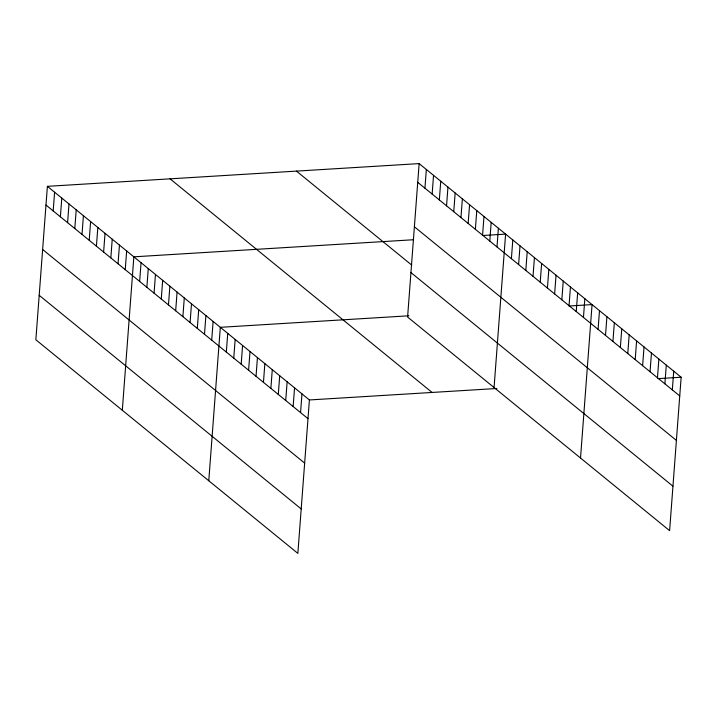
<?xml version="1.0" encoding="UTF-8"?>
<svg xmlns="http://www.w3.org/2000/svg" width="717" height="717" viewBox="0 0 717 717"><rect width="100%" height="100%" fill="white"/><g stroke="black" fill="none" stroke-linecap="round" stroke-linejoin="round"><path stroke-width="1.08" d="M47.385 186.339L35.85 339.768L297.86 553.39L309.403 399.952L47.385 186.339L419.14 163.61L681.15 377.232L669.615 530.661L407.597 317.048L419.14 163.61M53.183 210.915L54.591 192.21M60.389 216.794L61.796 198.08M67.595 222.664L69.002 203.96M74.801 228.535L76.208 209.83M82.007 234.414L83.414 215.709M89.213 240.285L90.62 221.58M96.419 246.164L97.826 227.459M103.624 252.034L105.032 233.33M110.83 257.914L112.237 239.2M118.036 263.784L119.443 245.08M125.242 269.655L126.649 250.95M122.311 410.267L133.855 256.829L413.592 239.729M139.654 281.405L141.061 262.7M146.86 287.284L148.267 268.579M154.065 293.154L155.464 274.45M161.262 299.034L162.669 280.329M168.468 304.904L169.875 286.2M175.674 310.784L177.081 292.07M182.88 316.654L184.287 297.949M190.086 322.525L191.493 303.82M197.292 328.404L198.699 309.699M204.497 334.274L205.904 315.57M211.703 340.154L213.11 321.449M208.781 480.757L220.316 327.319L408.842 315.794M226.33 352.074L227.737 333.369M233.76 358.133L235.167 339.428M241.181 364.182L242.588 345.477M248.602 370.232L250.009 351.527M256.032 376.291L257.439 357.586M263.453 382.34L264.86 363.636M270.874 388.39L272.281 369.685M278.304 394.449L279.702 375.735M285.725 400.498L287.132 381.794M293.145 406.548L294.553 387.843M300.566 412.598L301.974 393.893M424.939 188.195L426.337 169.49M432.145 194.065L433.543 175.36M439.342 199.944L440.749 181.24M446.548 205.815L447.955 187.11M453.753 211.694L455.161 192.99M460.959 217.565L462.366 198.86M468.165 223.444L469.572 204.739M475.371 229.315L476.778 210.61M482.577 235.194L483.984 216.48M489.783 241.064L491.19 222.36M496.989 246.935L498.396 228.23M494.067 387.547L505.602 234.109L482.595 235.517M511.4 258.685L512.807 239.98M518.606 264.564L520.013 245.859M525.812 270.434L527.219 251.73M533.018 276.314L534.425 257.6M540.224 282.184L541.631 263.48M547.429 288.055L548.837 269.35M554.635 293.934L556.042 275.229M561.841 299.805L563.239 281.1M569.047 305.684L570.445 286.979M576.244 311.554L577.651 292.85M583.45 317.434L584.857 298.729M580.528 458.038L592.063 304.6L569.065 306.007M598.086 329.354L599.493 310.649M605.506 335.413L606.914 316.708M612.927 341.462L614.335 322.758M620.357 347.512L621.764 328.807M627.778 353.571L629.185 334.857M635.199 359.62L636.606 340.916M642.629 365.67L644.027 346.965M650.05 371.729L651.457 353.015M657.471 377.778L658.878 359.074M664.892 383.828L666.299 365.123M672.322 389.878L673.729 371.173M309.403 399.952L496.872 388.489M658.152 378.63L681.15 377.232M417.733 182.324L679.743 395.936M414.39 226.778L676.4 440.399M296.462 171.112L411.746 265.102M410.94 272.594L672.958 486.207M170.063 178.838L432.082 392.45M45.978 205.044L307.996 418.656M42.635 249.498L304.653 463.119M39.193 295.314L301.203 508.927"/></g></svg>
